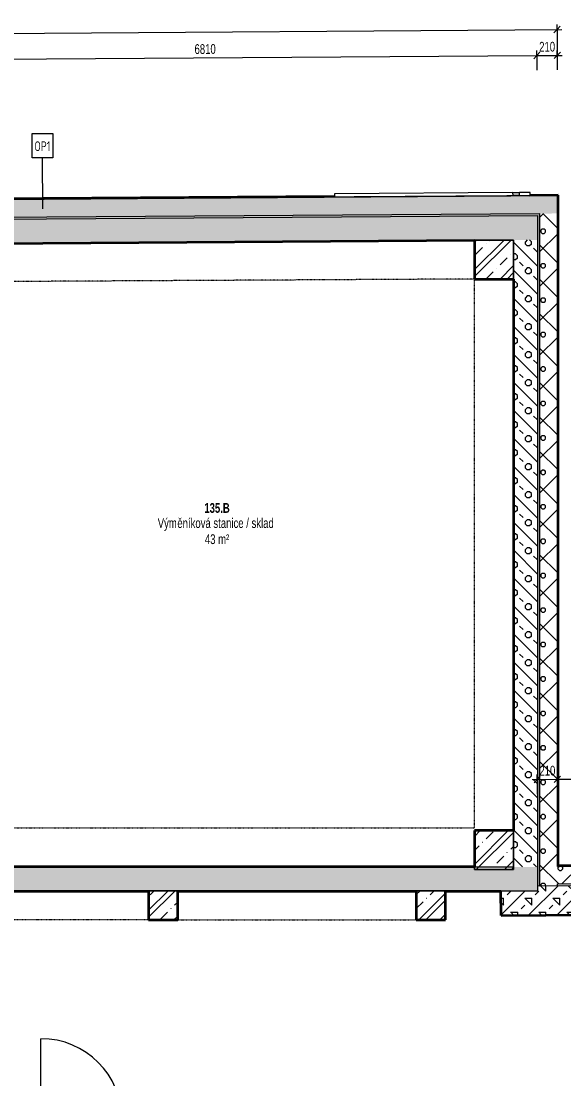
# Model space of a CAD drawing. Header units: millimetres. Extents: x -3281 to 232784, y -45352 to 20466.
# Drawn here: x 43436 to 49003, y -19132 to -8273 of the extents above; entities that cross this region are included whole.
import ezdxf

# ---------------------------------------------------------------- set-up
doc = ezdxf.new("R2010")
doc.units = ezdxf.units.MM
doc.linetypes.add('Dash dot dot', pattern=[5, 2, -1, 0, -1, 0, -1])
doc.linetypes.add('Čerchovaná se dvěma tečkami', pattern=[2.59, 1, -0.53, 0, -0.53, 0, -0.53])
for name, color, linetype, lineweight in [('A-ANNO-DIMS', 211, 'Continuous', 9), ('A-ANNO-DIMS-50', 211, 'Continuous', 9), ('A-AREA-IDEN', 2, 'Continuous', 9), ('A-DETL', 90, 'Continuous', 13), ('A-DETL-THIN', 151, 'Continuous', 13), ('A-DOOR', 31, 'Continuous', 13), ('A-DOOR-FRAM', 31, 'Continuous', 25), ('A-GENM', 13, 'Continuous', 13), ('A-WALL', 113, 'Continuous', 13), ('A-WALL-IDEN', 211, 'Continuous', 9), ('S-COLS', 52, 'Continuous', 13)]:
    doc.layers.add(name, color=color, linetype=linetype, lineweight=lineweight)
doc.layers.add('A-DETL-MBND', color=5, linetype='Continuous')
doc.layers.add('A-WALL-PATT', color=111, linetype='Continuous')
doc.styles.add('Arial_1', font='arial.ttf', dxfattribs={"width": 0.7, "height": 100})
doc.styles.add('Arial_B', font='arialbd.ttf', dxfattribs={"width": 0.7, "height": 100})
doc.styles.add('ISOCPEUR', font='isocpeur.ttf', dxfattribs={"width": 0.75, "height": 100})
doc.dimstyles.new('Vnitřní_-_průhledné_1', dxfattribs={"dimscale": 304.8, "dimtxt": 102.02594, "dimasz": 0.213255, "dimexe": 0.164042, "dimexo": 0.0625, "dimgap": 0.032808, "dimtad": 1, "dimdec": 0, "dimrnd": 5, "dimzin": 0, "dimdsep": 46, "dimtxsty": 'Arial_1', "dimblk1": 'OBLIQUE', "dimblk2": 'OBLIQUE', "dimsah": 1, "dimcen": 0.09, "dimdle": 0.164042, "dimazin": 0, "dimtfac": 1, "dimtdec": 4, "dimtix": 1, "dimtmove": 0, "dimatfit": 3, "dimfxl": 0.492126, "dimfxlon": 1, "dimtvp": 1, "dimtolj": 1, "dimtzin": 0, "dimarcsym": 2})
pattern_1 = [(45, (0, 0), (-179.6051, 179.6051), []), (45, (71.84, 0), (-179.6051, 179.6051), []), (45, (215.53, 0), (-107.7631, 251.4472), [101.6, -50.8, 1.676, -49.124])]
pattern_2 = [(45, (0, 0), (0.0007, 353.5527), []), (315, (0, 0), (353.552, 0), []), (270, (153.68, 9.56), (176.771, -176.771), [19.139, -334.416]), (270, (199.87, 9.56), (176.771, -176.771), [19.139, -334.416]), (0, (166.57, 23.1), (176.771, 176.771), [19.139, -334.416]), (0, (166.57, -23.1), (176.771, 176.771), [19.139, -334.416]), (45, (153.68, 9.56), (0.0007, 353.5527), [19.139, -230.861]), (45, (186.35, -23.1), (0.0007, 353.5527), [19.139, -230.861]), (315, (186.35, 23.1), (353.552, 0), [19.139, -230.861]), (315, (153.68, -9.56), (353.552, 0), [19.139, -230.861])]

# ---------------------------------------------------------------- blocks, each defined once
blk = doc.blocks.new('DVERE_1k_oblozka - DD03_01_800x1970_koupelna-2284058-1NP_NÁVRH A')
at = {"layer": 'A-DOOR'}
for p, q in [((-415, 122), (-415, 982)), ((-400, 122), (-450, 122)), ((-450, 122), (-450, -128)), ((-400, -128), (-400, 122)), ((305, 152), (-305, 152)), ((450, 122), (400, 122)), ((400, 122), (400, -128)), ((415, 152), (415, 122)), ((450, -128), (450, 122)), ((-450, -128), (-400, -128)), ((400, -128), (450, -128))]:
    blk.add_line(p, q, dxfattribs=at)
at = {"layer": 'A-DOOR', "lineweight": 25}
for p, q in [((415, 152), (-415, 152)), ((-415, 152), (-415, 137)), ((-415, 137), (-400, 137)), ((-400, 137), (-400, 122)), ((-400, 112), (400, 112)), ((400, 122), (400, 137)), ((400, 137), (415, 137)), ((415, 137), (415, 152))]:
    blk.add_line(p, q, dxfattribs=at)
at = {"layer": 'A-DOOR', "linetype": 'Čerchovaná se dvěma tečkami'}
for p, q in [((-400, 122), (400, 122)), ((-400, -128), (400, -128))]:
    blk.add_line(p, q, dxfattribs=at)
at = {"layer": 'A-DOOR'}
blk.add_arc((-415, 152), 830, 360, 90, dxfattribs=at)
at = {"layer": 'A-DOOR-FRAM'}
for p, q in [((-400, 122), (-450, 122)), ((-400, -128), (-400, 122)), ((400, 122), (400, -128)), ((400, 122), (450, 122)), ((-450, -128), (-400, -128)), ((450, -128), (400, -128))]:
    blk.add_line(p, q, dxfattribs=at)
blk = doc.blocks.new('Obecné modely 3 - Obecné modely 1-1808111-1NP_NÁVRH A')
at = {"layer": 'A-GENM', "color": 11}
for p, q in [((48481, -10033), (46650, -10045)), ((46650, -10045), (46650, -10075)), ((46650, -10075), (48482, -10063)), ((48481, -10033), (48547, -10032)), ((48482, -10063), (48481, -10033)), ((48547, -10062), (48482, -10063)), ((48656, -10031), (48547, -10032)), ((48547, -10062), (48547, -10032)), ((48547, -10062), (48656, -10061)), ((48656, -10061), (48656, -10031))]:
    blk.add_line(p, q, dxfattribs=at)
blk = doc.blocks.new('DIMBLOCK199-1NP_NÁVRH A')
at = {"layer": 'A-ANNO-DIMS-50'}
for p, q in [((32568, -8470), (48984, -8359)), ((48934, -8359), (48933, -8309)), ((48934, -8359), (48936, -8738)), ((32618, -8470), (32617, -8420)), ((32618, -8470), (32620, -8769))]:
    blk.add_line(p, q, dxfattribs=at)
at = {"layer": 'A-ANNO-DIMS-50', "lineweight": 18}
for p, q in [((48934, -8359), (48901, -8392)), ((48934, -8359), (48966, -8326)), ((32618, -8470), (32585, -8502)), ((32618, -8470), (32650, -8437))]:
    blk.add_line(p, q, dxfattribs=at)
at = {"layer": 'A-ANNO-DIMS-50', "color": 0, "insert": (40641, -8275), "char_height": 100, "width": 320.2, "attachment_point": 1, "rotation": 0.3882, "line_spacing_factor": 0.941778, "style": 'Arial_1'}
blk.add_mtext('16315', dxfattribs=at)
blk = doc.blocks.new('_Oblique')
at = {"color": 0, "linetype": 'ByBlock', "lineweight": -2}
blk.add_line((-0.5, -0.5), (0.5, 0.5), dxfattribs=at)
blk = doc.blocks.new('DIMBLOCK235-1NP_NÁVRH A')
at = {"layer": 'A-ANNO-DIMS-50'}
for p, q in [((48726, -8626), (48726, -8576)), ((41916, -8672), (41916, -8622)), ((41916, -8672), (48726, -8626)), ((41916, -8672), (41918, -8822)), ((48726, -8626), (48727, -8776))]:
    blk.add_line(p, q, dxfattribs=at)
at = {"layer": 'A-ANNO-DIMS-50', "lineweight": 18}
for p, q in [((41916, -8672), (41884, -8705)), ((41916, -8672), (41949, -8639)), ((48726, -8626), (48694, -8659)), ((48726, -8626), (48758, -8593))]:
    blk.add_line(p, q, dxfattribs=at)
at = {"layer": 'A-ANNO-DIMS-50', "color": 0, "insert": (45214, -8510), "char_height": 100, "width": 256.16, "attachment_point": 1, "rotation": 0.3882, "line_spacing_factor": 0.941778, "style": 'Arial_1'}
blk.add_mtext('6810', dxfattribs=at)
blk = doc.blocks.new('DIMBLOCK236-1NP_NÁVRH A')
at = {"layer": 'A-ANNO-DIMS-50'}
for p, q in [((48726, -8626), (48726, -8576)), ((48935, -8624), (48935, -8574)), ((48726, -8626), (48985, -8624)), ((48726, -8626), (48727, -8776)), ((48935, -8624), (48936, -8774))]:
    blk.add_line(p, q, dxfattribs=at)
at = {"layer": 'A-ANNO-DIMS-50', "lineweight": 18}
for p, q in [((48726, -8626), (48694, -8659)), ((48726, -8626), (48758, -8593)), ((48935, -8624), (48903, -8657)), ((48935, -8624), (48968, -8592))]:
    blk.add_line(p, q, dxfattribs=at)
at = {"layer": 'A-ANNO-DIMS-50', "color": 0, "insert": (48750, -8486), "char_height": 100, "width": 192.12, "attachment_point": 1, "rotation": 0.3882, "line_spacing_factor": 0.941778, "style": 'Arial_1'}
blk.add_mtext('210', dxfattribs=at)
blk = doc.blocks.new('DIMBLOCK238-1NP_NÁVRH A')
at = {"layer": 'A-ANNO-DIMS-50'}
for p, q in [((48679, -16059), (48937, -16057)), ((48729, -16059), (48729, -16009)), ((48729, -16059), (48731, -16209)), ((48937, -16057), (48937, -16007)), ((48937, -16057), (48939, -16207))]:
    blk.add_line(p, q, dxfattribs=at)
at = {"layer": 'A-ANNO-DIMS-50', "lineweight": 18}
for p, q in [((48729, -16059), (48697, -16092)), ((48729, -16059), (48761, -16026)), ((48937, -16057), (48905, -16090)), ((48937, -16057), (48970, -16024))]:
    blk.add_line(p, q, dxfattribs=at)
at = {"layer": 'A-ANNO-DIMS-50', "color": 0, "insert": (48752, -15919), "char_height": 100, "width": 192.12, "attachment_point": 1, "rotation": 0.5, "line_spacing_factor": 0.941778, "style": 'Arial_1'}
blk.add_mtext('210', dxfattribs=at)
blk = doc.blocks.new('DIMBLOCK239-1NP_NÁVRH A')
at = {"layer": 'A-ANNO-DIMS-50', "lineweight": 18}
for p, q in [((48937, -16057), (48905, -16090)), ((48937, -16057), (48970, -16024)), ((49933, -16048), (49900, -16081)), ((49933, -16048), (49965, -16016))]:
    blk.add_line(p, q, dxfattribs=at)
at = {"layer": 'A-ANNO-DIMS-50'}
for p, q in [((48937, -16057), (48937, -16007)), ((48937, -16057), (49933, -16048)), ((48937, -16057), (48939, -16207)), ((49933, -16048), (49932, -15998)), ((49933, -16048), (49934, -16198))]:
    blk.add_line(p, q, dxfattribs=at)
at = {"layer": 'A-ANNO-DIMS-50', "color": 0, "insert": (49354, -15914), "char_height": 100, "width": 192.12, "attachment_point": 1, "rotation": 0.5, "line_spacing_factor": 0.941778, "style": 'Arial_1'}
blk.add_mtext('995', dxfattribs=at)

msp = doc.modelspace()

# ---------------------------------------------------------------- hatches: boundary and pattern name
at = {"layer": 'A-WALL-PATT', "lineweight": 13}
h = msp.add_hatch(dxfattribs=at)
h.set_pattern_fill('FP_12', color=11, style=0, pattern_type=2)
h.set_pattern_definition(pattern_2)
h.paths.add_polyline_path([(32817.1, -10356.6), (33595.3, -10351.4), (33594.7, -10267.4), (33606.7, -10267.3), (33606, -10171.3), (32817.1, -10176.6), (32817.1, -10325.1)])
h.paths.add_polyline_path([(34435.2, -10345.7), (35095.2, -10341.2), (35094.7, -10257.2), (35106.7, -10257.1), (35106, -10161.1), (34422, -10165.8), (34422.7, -10261.7), (34434.7, -10261.7)])
h.paths.add_polyline_path([(35935.2, -10335.5), (37037.6, -10328), (37037, -10244), (37049, -10244), (37048.4, -10148), (35922, -10155.6), (35922.6, -10251.6), (35934.6, -10251.5), (35935.1, -10325.1)])
h.paths.add_polyline_path([(38727.6, -10316.6), (39527.5, -10311.2), (39527, -10227.2), (39539, -10227.1), (39538.3, -10131.1), (38714.3, -10136.7), (38715, -10232.7), (38727, -10232.6)])
h.paths.add_polyline_path([(40367.5, -10305.5), (40857.5, -10302.2), (40856.9, -10218.2), (40868.9, -10218.1), (40868.3, -10122.1), (40354.3, -10125.6), (40355, -10221.6), (40367, -10221.5)])
h.paths.add_polyline_path([(41897.5, -10295.1), (48937.1, -10247.4), (48937.1, -10067.4), (41884.3, -10115.2), (41884.9, -10211.2), (41896.9, -10211.1)])
at = {"layer": 'A-WALL-PATT'}
h = msp.add_hatch(color=11, dxfattribs=at)
h.paths.add_polyline_path([(32837.1, -10376.5), (33565.4, -10371.6), (33565.7, -10370.6), (33615.4, -10370.2), (33614.7, -10267.2), (33594.7, -10267.4), (33594.7, -10351.4), (32837.1, -10356.6), (32837.1, -10374.8)])
h.paths.add_polyline_path([(34465.4, -10365.5), (35065.4, -10361.4), (35065.7, -10360.4), (35115.4, -10360.1), (35114.7, -10257.1), (35094.7, -10257.2), (35094.7, -10341.2), (34435.2, -10345.7), (34434.7, -10261.7), (34414.7, -10261.8), (34415.7, -10364.8), (34465.4, -10364.5)])
h.paths.add_polyline_path([(35965.3, -10355.3), (37057.7, -10347.9), (37057, -10243.9), (37037, -10244), (37037, -10328), (35935.2, -10335.5), (35934.6, -10251.5), (35914.6, -10251.6), (35915.7, -10354.6), (35965.3, -10354.3)])
h.paths.add_polyline_path([(38707.7, -10336.7), (39497.7, -10331.4), (39498, -10330.4), (39547.7, -10330), (39547, -10227), (39527, -10227.2), (39527, -10311.2), (38727.6, -10316.6), (38727, -10232.6), (38707, -10232.7), (38707.6, -10325.1)])
h.paths.add_polyline_path([(40397.7, -10325.3), (40877.7, -10322), (40876.9, -10218), (40856.9, -10218.2), (40856.9, -10302.2), (40367.5, -10305.5), (40367, -10221.5), (40347, -10221.6), (40348, -10324.6), (40397.7, -10324.3)])
h.paths.add_polyline_path([(41877.6, -10315.2), (48757.1, -10268.6), (48757.1, -10248.6), (41897.5, -10295.1), (41896.9, -10211.1), (41876.9, -10211.2), (41877.5, -10295.1)])
at = {"layer": 'A-WALL-PATT', "lineweight": 13}
h = msp.add_hatch(dxfattribs=at)
h.set_pattern_fill('FP_27', color=256, angle=-135, style=0, pattern_type=2)
h.set_pattern_definition([(225.3882, (40840.25, -10322.27), (144.654, -142.7074), []), (180.388, (40611.77, -10391.13), (-142.7077, -144.6537), [25.4, -261.968]), (225.3882, (40586.37, -10391.3), (144.654, -142.7074), [25.4, -177.8]), (270.388, (40568.53, -10409.38), (144.6537, -142.7077), [25.4, -261.968]), (315.388, (40568.7, -10434.78), (142.708, 144.654), [25.4, -177.8]), (180.388, (40612.18, -10452.45), (-142.7077, -144.6537), [25.4, -261.968]), (225.3882, (40630.02, -10434.36), (144.654, -142.7074), [25.4, -177.8]), (270.388, (40629.85, -10408.97), (144.6537, -142.7077), [25.4, -261.968]), (315.388, (40611.77, -10391.13), (142.708, 144.654), [25.4, -177.8]), (225.3882, (40545.76, -10476.12), (144.654, -142.7074), [50.8, -152.4])])
h.paths.add_polyline_path([(33087.1, -10622.1), (33567.1, -10621.6), (33565.4, -10371.6), (33087.1, -10374.8)])
h.paths.add_polyline_path([(34467.1, -10615.5), (35067.1, -10611.4), (35065.4, -10361.4), (34465.4, -10365.5), (34467, -10611.4)])
h.paths.add_polyline_path([(35967, -10605.3), (37009.4, -10598.2), (37008.2, -10418.2), (37058.2, -10417.9), (37057.7, -10347.9), (35965.3, -10355.3), (35967, -10601.8)])
h.paths.add_polyline_path([(38759.4, -10586.4), (39079.5, -10584.2), (39079.5, -10577.1), (39479.5, -10577.1), (39479.5, -10581.5), (39499.4, -10581.4), (39497.7, -10331.4), (38707.7, -10336.7), (38708.2, -10406.7), (38758.2, -10406.7), (38759.4, -10585.2)])
h.paths.add_polyline_path([(40399.4, -10575.3), (40829.3, -10572.4), (40828.1, -10392.4), (40878.1, -10392), (40877.7, -10322), (40397.7, -10325.3), (40399.3, -10573)])
h.paths.add_polyline_path([(41929.3, -10564.9), (48087.1, -10523.2), (48087.1, -10520.5), (48487.1, -10520.5), (48737.1, -10518.8), (48737.1, -10268.8), (41877.6, -10315.2), (41878.1, -10385.2), (41928.1, -10385.2), (41929.3, -10563.9)])
msp.add_hatch(color=11, dxfattribs=at).paths.add_polyline_path([(48737.1, -17152.4), (48757.1, -17152.2), (48757.1, -10268.6), (48737.1, -10268.8), (48737.1, -17152.2)])
h = msp.add_hatch(dxfattribs=at)
h.set_pattern_fill('FP_12', color=11, style=0, pattern_type=2)
h.set_pattern_definition(pattern_2)
h.paths.add_polyline_path([(48757.1, -17152.2), (48937.1, -17150.6), (48937.1, -10247.4), (48757.1, -10248.6), (48757.1, -17056.4)])
h = msp.add_hatch(dxfattribs=at)
h.set_pattern_fill('FP_29', color=256, angle=225, style=0, pattern_type=2)
h.set_pattern_definition([(135, (48737.1, -13665.43), (-143.684, -143.684), []), (90, (48669.79, -13436.48), (-143.684, 143.684), [25.4, -261.968]), (135, (48669.79, -13411.08), (-143.684, -143.684), [25.4, -177.8]), (180, (48651.83, -13393.12), (-143.684, -143.684), [25.4, -261.968]), (225, (48626.43, -13393.12), (143.684, -143.684), [25.4, -177.8]), (90, (48608.47, -13436.48), (-143.684, 143.684), [25.4, -261.968]), (135, (48626.43, -13454.44), (-143.684, -143.684), [25.4, -177.8]), (180, (48651.83, -13454.44), (-143.684, -143.684), [25.4, -261.968]), (225, (48669.79, -13436.48), (143.684, -143.684), [25.4, -177.8]), (135, (48585.25, -13369.9), (-143.684, -143.684), [50.8, -152.4])])
h.paths.add_polyline_path([(48737.1, -16955.8), (48737.1, -10518.8), (48487.1, -10520.5), (48487.1, -16955.8), (48667.1, -16955.8)])
h = msp.add_hatch(dxfattribs=at)
h.set_pattern_fill('FP_41', color=256, angle=225, style=0, pattern_type=2)
h.set_pattern_definition([(45, (43980.15, -17205.76), (-143.684, 143.684), []), (4e-12, (44209.1, -17138.46), (143.684, 143.684), [25.4, -261.968]), (45, (44234.5, -17138.46), (-143.684, 143.684), [25.4, -177.8]), (90, (44252.45, -17120.5), (-143.684, 143.684), [25.4, -261.968]), (135, (44252.46, -17095.1), (-143.684, -143.684), [25.4, -177.8]), (4e-12, (44209.1, -17077.14), (143.684, 143.684), [25.4, -261.968]), (45, (44191.13, -17095.1), (-143.684, 143.684), [25.4, -177.8]), (90, (44191.13, -17120.5), (-143.684, 143.684), [25.4, -261.968]), (135, (44209.1, -17138.46), (-143.684, -143.684), [25.4, -177.8]), (45, (44275.68, -17053.92), (-143.684, 143.684), [50.8, -152.4])])
h.paths.add_polyline_path([(39479.5, -17205.8), (42034.1, -17205.8), (42034.1, -17200.8), (42354.1, -17200.8), (42354.1, -17205.8), (44742.1, -17205.8), (44742.1, -17200.8), (45042.1, -17200.8), (45042.1, -17205.8), (47489.6, -17205.8), (47489.6, -17200.8), (47789.6, -17200.8), (47789.6, -17205.8), (48737.1, -17205.8), (48737.1, -16955.8), (48487.1, -16955.8), (48487.1, -16983.6), (48087.1, -16983.6), (48087.1, -16955.8), (39079.5, -16955.8), (39079.5, -17205.8)])
h = msp.add_hatch(dxfattribs=at)
h.set_pattern_fill('FP_12', color=11, style=0, pattern_type=2)
h.set_pattern_definition(pattern_2)
h.paths.add_polyline_path([(48937.1, -17130.6), (49754.7, -17123.5), (49754.7, -16943.5), (48937.1, -16950.6), (48937.1, -17130.6)])
h = msp.add_hatch(dxfattribs=at)
h.set_pattern_fill('FP_18', color=256, style=0, pattern_type=2)
h.set_pattern_definition([(45, (0, 0), (-143.6841, 143.6841), []), (45, (143.68, 0), (-143.6841, 143.6841), [50.8, -152.4]), (135, (251.45, 35.92), (-143.6841, -143.6841), [101.6, -101.6]), (0, (179.6, 107.76), (143.684, 143.684), [71.842, -215.526]), (90, (251.45, 35.92), (-143.684, 143.684), [71.842, -215.526])])
h.paths.add_polyline_path([(48358.8, -17455.7), (49754.7, -17443.5), (49754.7, -17143.5), (48737.1, -17152.4), (48737.1, -17205.8), (48356.6, -17205.8)])
at = {"layer": 'A-WALL-PATT'}
msp.add_hatch(color=11, dxfattribs=at).paths.add_polyline_path([(48937.1, -17150.6), (49754.7, -17143.5), (49754.7, -17123.5), (48937.1, -17130.6), (48937.1, -17150.6)])
at = {"layer": 'S-COLS'}
h = msp.add_hatch(dxfattribs=at)
h.set_pattern_fill('FP_42', color=256, style=0, pattern_type=2)
h.set_pattern_definition(pattern_1)
h.paths.add_polyline_path([(48487.1, -10920.5), (48487.1, -10520.5), (48087.1, -10520.5), (48087.1, -10920.5)])
h = msp.add_hatch(dxfattribs=at)
h.set_pattern_fill('FP_42', color=256, style=0, pattern_type=2)
h.set_pattern_definition(pattern_1)
h.paths.add_polyline_path([(48487.1, -16983.6), (48487.1, -16583.6), (48087.1, -16583.6), (48087.1, -16983.6)])
h = msp.add_hatch(dxfattribs=at)
h.set_pattern_fill('FP_42', color=256, style=0, pattern_type=2)
h.set_pattern_definition(pattern_1)
h.paths.add_polyline_path([(45042.1, -17500.8), (45042.1, -17200.8), (44742.1, -17200.8), (44742.1, -17500.8)])
h = msp.add_hatch(dxfattribs=at)
h.set_pattern_fill('FP_42', color=256, style=0, pattern_type=2)
h.set_pattern_definition(pattern_1)
h.paths.add_polyline_path([(47489.6, -17500.8), (47789.6, -17500.8), (47789.6, -17200.8), (47489.6, -17200.8), (47489.6, -17205.8)])

# ---------------------------------------------------------------- linework, layer by layer
at = {"layer": 'A-DETL', "linetype": 'Dash dot dot'}
for p, q in [((48087.1, -10920.5), (42502.8, -10951)), ((48087.1, -16555.8), (48087.1, -10920.5)), ((42512.1, -16555.8), (48087.1, -16555.8)), ((44742.1, -17500.8), (42354.1, -17500.8)), ((45042.1, -17500.8), (47489.6, -17500.8))]:
    msp.add_line(p, q, dxfattribs=at)
at = {"layer": 'A-DETL-MBND', "lineweight": 13}
for p, q in [((40346.2, -10115.6), (46650.4, -10072.9)), ((48887.1, -10057.8), (48655.4, -10059.3)), ((48887.1, -10057.8), (48887.1, -10059.8))]:
    msp.add_line(p, q, dxfattribs=at)
at = {"layer": 'A-DETL-THIN'}
for p, q in [((48087.1, -10523.2), (48487.1, -10523.2)), ((48487.1, -10523.2), (48487.1, -10920.5)), ((48487.1, -16955.8), (48487.1, -16583.6)), ((48087.1, -16955.8), (48487.1, -16955.8)), ((45042.1, -17200.8), (44742.1, -17200.8)), ((47789.6, -17200.8), (47489.6, -17200.8))]:
    msp.add_line(p, q, dxfattribs=at)
at = {"layer": 'A-WALL', "color": 10, "lineweight": 35}
for p, q in [((46650.4, -10074.9), (41876.2, -10107.3)), ((48945.1, -10059.4), (48655.5, -10061.3)), ((48945.1, -16942.6), (48945.1, -10059.4)), ((48945.1, -16942.6), (49990.4, -16933.4))]:
    msp.add_line(p, q, dxfattribs=at)
at = {"layer": 'A-WALL', "color": 1}
for p, q in [((48942.1, -10062.4), (41879.2, -10110.2)), ((48937.1, -10067.4), (41884.3, -10115.2)), ((48937.1, -16950.6), (48937.1, -10067.4)), ((48942.1, -16945.6), (48942.1, -10062.4)), ((41877.6, -10315.2), (48737.1, -10268.8)), ((41897.5, -10295.1), (48757.1, -10248.6)), ((48757.1, -17152.2), (48757.1, -10248.6)), ((48942.1, -16945.6), (49987.5, -16936.5)), ((48937.1, -16950.6), (49982.5, -16941.5)), ((48757.1, -17152.2), (49942.2, -17141.9)), ((48937.1, -17130.6), (49972.1, -17121.6)), ((48937.1, -17150.6), (48937.1, -17130.6))]:
    msp.add_line(p, q, dxfattribs=at)
at = {"layer": 'A-WALL'}
for p, q in [((48737.1, -17205.8), (48737.1, -10268.8)), ((48087.1, -10523.2), (48087.1, -10520.5)), ((48087.1, -10520.5), (48487.1, -10520.5)), ((48487.1, -10520.5), (48487.1, -10920.5)), ((48487.1, -16583.6), (48487.1, -16983.6)), ((48087.1, -16983.6), (48087.1, -16955.8)), ((48487.1, -16983.6), (48087.1, -16983.6)), ((48757.1, -17152.2), (48737.1, -17152.4)), ((44742.1, -17205.8), (44742.1, -17200.8)), ((44742.1, -17200.8), (45042.1, -17200.8)), ((45042.1, -17200.8), (45042.1, -17205.8)), ((47489.6, -17205.8), (47489.6, -17200.8)), ((47489.6, -17200.8), (47789.6, -17200.8)), ((47789.6, -17200.8), (47789.6, -17205.8)), ((48737.1, -17205.8), (48356.6, -17205.8))]:
    msp.add_line(p, q, dxfattribs=at)
at = {"layer": 'A-WALL', "lineweight": 35}
for p, q in [((42500.1, -10561), (48087.1, -10523.2)), ((48487.1, -10920.5), (48487.1, -16583.6)), ((48087.1, -16955.8), (42512.1, -16955.8)), ((42354.1, -17205.8), (44742.1, -17205.8)), ((45042.1, -17205.8), (47489.6, -17205.8)), ((47789.6, -17205.8), (48356.6, -17205.8)), ((48358.8, -17455.7), (48356.6, -17205.8)), ((48358.8, -17455.7), (49944.9, -17441.9))]:
    msp.add_line(p, q, dxfattribs=at)
at = {"layer": 'A-WALL-IDEN'}
msp.add_line((43657.4, -10199.2), (43653.9, -9674.8), dxfattribs=at)
at = {"layer": 'A-WALL-IDEN', "flags": 128}
msp.add_lwpolyline([(43546.9, -9426.3), (43760.8, -9426.3), (43760.8, -9674.8), (43546.9, -9674.8)], close=True, dxfattribs=at)
at = {"layer": 'S-COLS'}
for p, q in [((48487.1, -10520.5), (48087.1, -10520.5)), ((48087.1, -10520.5), (48087.1, -10523.2)), ((48487.1, -10920.5), (48487.1, -10520.5)), ((48487.1, -16955.8), (48487.1, -16583.6)), ((48087.1, -16955.8), (48087.1, -16983.6)), ((48087.1, -16983.6), (48487.1, -16983.6)), ((48487.1, -16983.6), (48487.1, -16955.8)), ((45042.1, -17200.8), (44742.1, -17200.8)), ((44742.1, -17200.8), (44742.1, -17205.8)), ((45042.1, -17205.8), (45042.1, -17200.8)), ((47789.6, -17200.8), (47489.6, -17200.8)), ((47489.6, -17200.8), (47489.6, -17205.8)), ((47789.6, -17205.8), (47789.6, -17200.8))]:
    msp.add_line(p, q, dxfattribs=at)
at = {"layer": 'S-COLS', "lineweight": 35}
for p, q in [((48087.1, -10523.2), (48087.1, -10920.5)), ((48087.1, -10920.5), (48487.1, -10920.5)), ((48487.1, -16583.6), (48087.1, -16583.6)), ((48087.1, -16583.6), (48087.1, -16955.8)), ((44742.1, -17205.8), (44742.1, -17500.8)), ((45042.1, -17500.8), (45042.1, -17205.8)), ((47489.6, -17205.8), (47489.6, -17500.8)), ((47789.6, -17500.8), (47789.6, -17205.8)), ((44742.1, -17500.8), (45042.1, -17500.8)), ((47489.6, -17500.8), (47789.6, -17500.8))]:
    msp.add_line(p, q, dxfattribs=at)

# ---------------------------------------------------------------- block references
at = {"layer": 'A-DOOR'}
msp.add_blockref('DVERE_1k_oblozka - DD03_01_800x1970_koupelna-2284058-1NP_NÁVRH A', (44053.6, -19701.8), dxfattribs=at)
at = {"layer": 'A-GENM', "color": 11}
msp.add_blockref('Obecné modely 3 - Obecné modely 1-1808111-1NP_NÁVRH A', (0, 0), dxfattribs=at)

# ---------------------------------------------------------------- texts
at = {"layer": 'A-AREA-IDEN', "lineweight": 18, "char_height": 100, "attachment_point": 1}
for s, insert, width, style in [('135.B', (45314.6, -13221.1), 322.679, 'Arial_B'), ('Vým', (44836.6, -13376.4), 244.114, 'Arial_1'), ('ěníková stanice / sklad', (45038.1, -13376.4), 1237.405, 'Arial_1'), ('43 m²', (45320.5, -13541.4), 308.65, 'Arial_1')]:
    msp.add_mtext(s, dxfattribs=dict(at, insert=insert, width=width, style=style))
at = {"layer": 'A-WALL-IDEN', "insert": (43571.9, -9506.8), "char_height": 100, "width": 195.411, "attachment_point": 1, "style": 'ISOCPEUR'}
msp.add_mtext('OP1', dxfattribs=at)

# ---------------------------------------------------------------- dimensions: what is measured, and where the dimension line sits
at = {"layer": 'A-ANNO-DIMS'}
for base, p1, p2, angle, override, picture, middle in [((48933.6, -8359.1), (32619.6, -8769.3), (48936.1, -8738.2), 0.38816, {"dimpost": '<>', "dimfxl": 16316.567443}, 'DIMBLOCK199-1NP_NÁVRH A', (40775.2, -8353.3)), ((48726, -8625.8), (41917.5, -8822), (48727, -8775.8), 0.38816, {"dimpost": '<>', "dimfxl": 6809.618932}, 'DIMBLOCK235-1NP_NÁVRH A', (45320.8, -8587.9)), ((48935.4, -8624.4), (48727, -8775.8), (48936.4, -8774.4), 0.38816, {"dimpost": '<>', "dimfxl": 209.413914}, 'DIMBLOCK236-1NP_NÁVRH A', (48830.3, -8564.1)), ((48937.4, -16057), (48730.6, -16208.8), (48938.7, -16207), 0.49998, {"dimpost": '<>', "dimfxl": 208.10718}, 'DIMBLOCK238-1NP_NÁVRH A', (48832.8, -15996.8)), ((49932.7, -16048.3), (48938.7, -16207), (49934, -16198.3), 0.49998, {"dimpost": '<>', "dimfxl": 995.38022}, 'DIMBLOCK239-1NP_NÁVRH A', (49434.5, -15991.6))]:
    dim = msp.add_linear_dim(base=base, p1=p1, p2=p2, angle=angle, dimstyle='Vnitřní_-_průhledné_1', override=override, dxfattribs=at)
    dim.commit()
    dim.dimension.update_dxf_attribs({"geometry": picture, "text_midpoint": middle})

doc.saveas('drawing.dxf')
